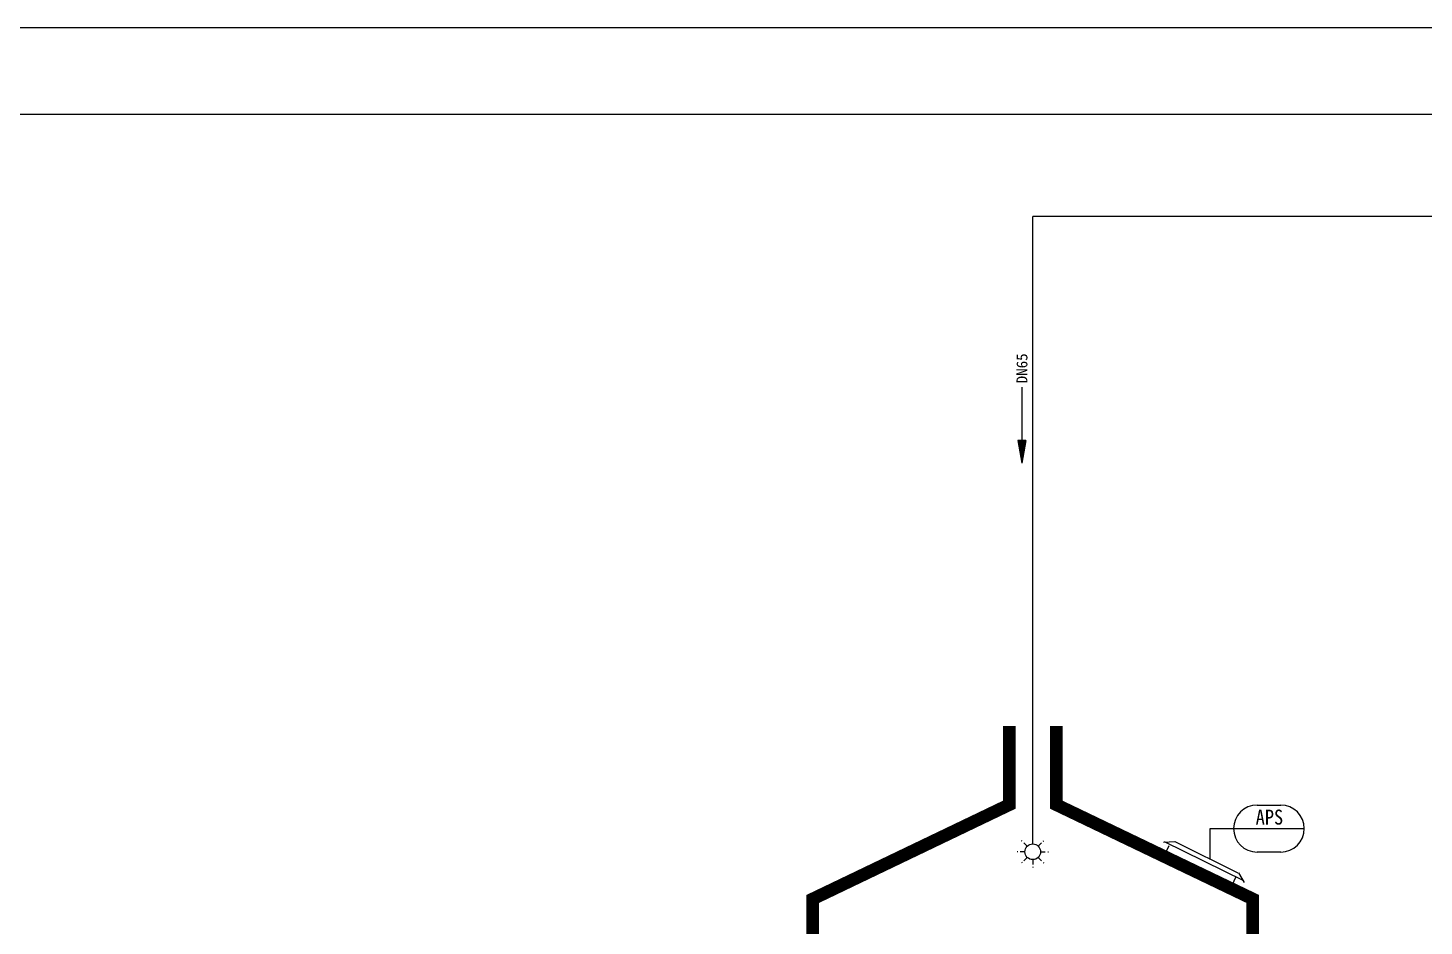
# Model space of a CAD drawing. Header units: millimetres. Extents: x 702 to 1891, y -286 to 555.
# Drawn here: x 1026.2 to 1171.5, y 253.2 to 346.7 of the extents above; entities that cross this region are included whole.
import ezdxf
from ezdxf.enums import TextEntityAlignment as Align

# ---------------------------------------------------------------- set-up
doc = ezdxf.new("R2010")
doc.units = ezdxf.units.MM
doc.header["$MEASUREMENT"] = 0
doc.linetypes.add('GESTRICHELT', pattern=[0.75, 0.5, -0.25])
doc.layers.get('0').update_dxf_attribs({"linetype": 'CONTINUOUS'})
for name, color, linetype in [('CIP', 24, 'CONTINUOUS'), ('DUENN', 7, 'CONTINUOUS'), ('TEXT', 7, 'CONTINUOUS')]:
    doc.layers.add(name, color=color, linetype=linetype)

# ---------------------------------------------------------------- blocks, each defined once
blk = doc.blocks.new('T961')
at = {"color": 6, "linetype": 'GESTRICHELT', "ltscale": 3}
for p, q in [((-2.5, 0), (-5, 0)), ((-1.77, 1.77), (-3.54, 3.54)), ((1.77, 1.77), (3.54, 3.54)), ((2.5, 0), (5, 0)), ((-1.77, -1.77), (-3.54, -3.54)), ((0, -2.5), (0, -5)), ((1.77, -1.77), (3.54, -3.54))]:
    blk.add_line(p, q, dxfattribs=at)
at = {"color": 3}
blk.add_circle((0, 0), 2.5, dxfattribs=at)
blk = doc.blocks.new('P')
at = {"color": 3, "linetype": 'Continuous'}
for p, q in [((0, 2.2), (12.5, 0)), ((0, -2.2), (0, 2.2)), ((0, 1.73), (9.8, 0)), ((0, 1.25), (7.1, 0)), ((0, 0.78), (4.4, 0)), ((0, 0.3), (1.7, 0)), ((0, 0), (12.5, 0)), ((0, -2.2), (12.5, 0)), ((0, -0.3), (1.7, 0)), ((0, -0.78), (4.4, 0)), ((0, -1.25), (7.1, 0)), ((0, -1.73), (9.8, 0))]:
    blk.add_line(p, q, dxfattribs=at)

msp = doc.modelspace()

# ---------------------------------------------------------------- linework, layer by layer
at = {"color": 4}
msp.add_line((1258.71, 346.72), (939.56, 346.72), dxfattribs=at)
msp.add_line((1129.65, 309.32), (1129.65, 303.76))
at = {"layer": 'CIP'}
for p, q in [((1252.16, 337.69), (993.84, 337.69)), ((1130.78, 261.76), (1130.78, 327.09)), ((1266.76, 327.09), (1130.78, 327.09))]:
    msp.add_line(p, q, dxfattribs=at)
at = {"layer": 'DUENN', "color": 1}
for p, q in [((1154.13, 265.82), (1156.59, 265.82)), ((1149.23, 263.37), (1159.04, 263.37)), ((1149.23, 260.16), (1149.23, 263.37)), ((1144.4, 261.95), (1145.57, 262.03)), ((1144.47, 262.03), (1152.7, 257.95)), ((1144.47, 260.5), (1144.98, 261.59)), ((1145.57, 262.03), (1152.12, 258.75)), ((1156.59, 260.92), (1154.13, 260.92)), ((1152.19, 258.75), (1152.78, 257.74)), ((1151.39, 257.15), (1151.9, 258.32))]:
    msp.add_line(p, q, dxfattribs=at)
at = {"layer": 'DUENN', "color": 1, "const_width": 1.32}
msp.add_lwpolyline([(1133.24, 274.03), (1133.24, 265.85), (1153.68, 256.04), (1153.68, 226.6), (1130.78, 221.69), (1107.88, 226.6), (1107.88, 256.04), (1128.33, 265.85), (1128.33, 274.03)], dxfattribs=at)
at = {"layer": 'DUENN', "color": 1}
for centre, start, end in [((1154.13, 263.37), 90, 270), ((1156.59, 263.37), 270, 90)]:
    msp.add_arc(centre, 2.45, start, end, dxfattribs=at)

# ---------------------------------------------------------------- block references
at = {"xscale": -0.1869216428851201, "yscale": 0.1869216428851201, "zscale": 0.1869216428851201, "rotation": 89.99999999999999}
msp.add_blockref('P', (1129.65, 303.76), dxfattribs=at)
at = {"color": 0, "xscale": 0.3271128750489599, "yscale": 0.3271128750489599, "zscale": 0.3271128750489599}
msp.add_blockref('T961', (1130.78, 260.95), dxfattribs=at)

# ---------------------------------------------------------------- texts
at = {"layer": 'TEXT'}
msp.add_text('DN65', height=1.145, rotation=90, dxfattribs=at).set_placement((1130.57, 309.72), align=Align.BOTTOM_LEFT)
at = {"layer": 'TEXT', "width": 0.9}
msp.add_text('APS', height=1.558, dxfattribs=at).set_placement((1155.41, 264.56), align=Align.MIDDLE_CENTER)

doc.saveas('drawing.dxf')
